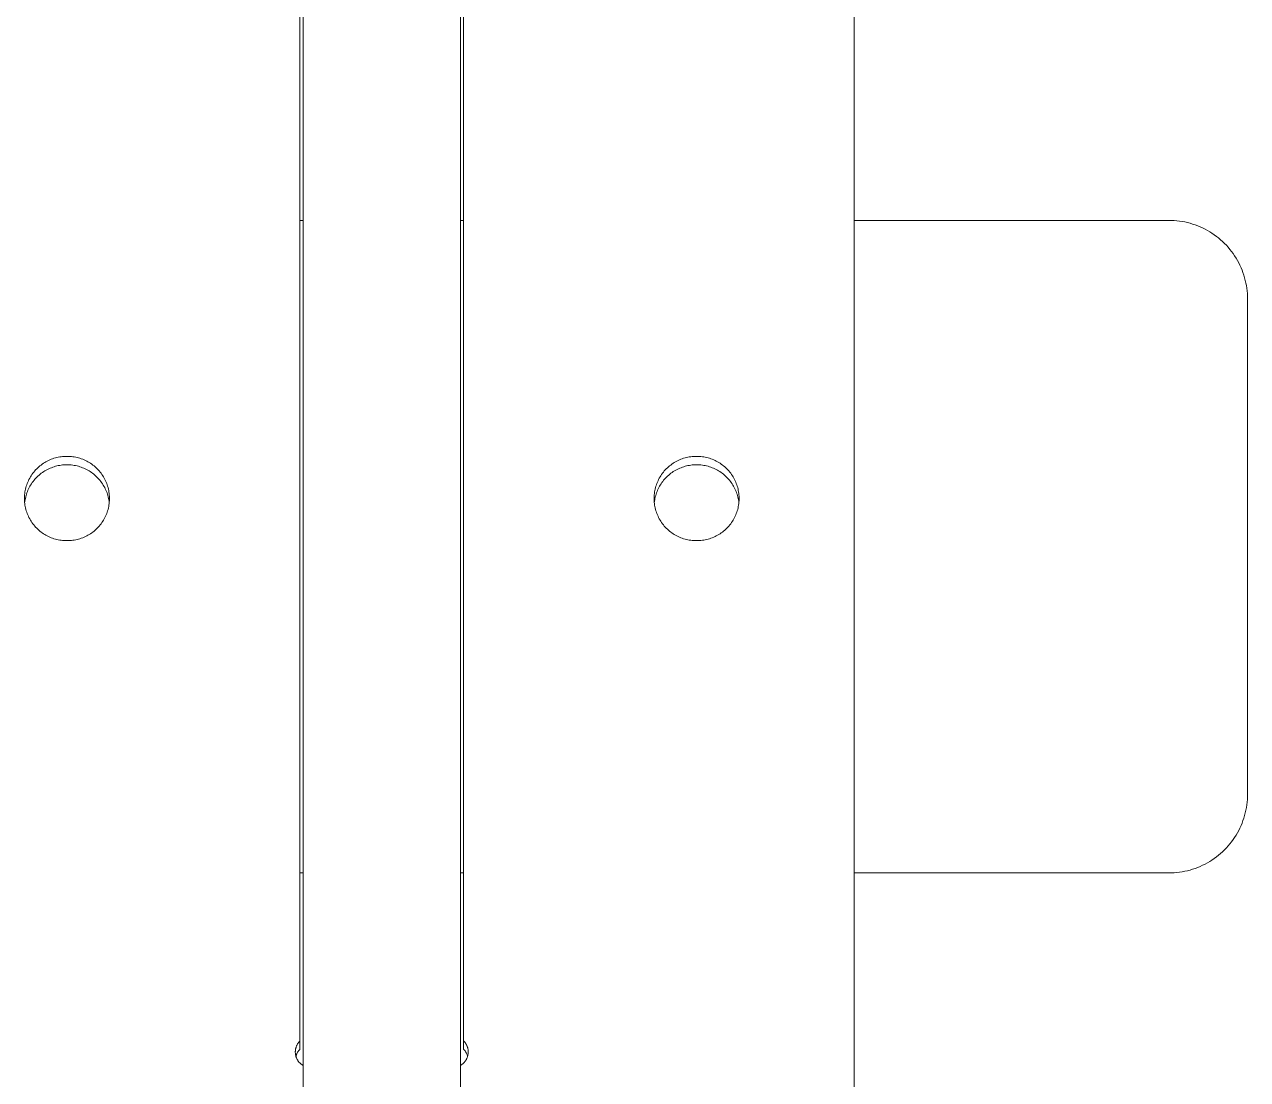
# Model space of a CAD drawing. Header units: millimetres. Extents: x -80 to 4518, y -398 to 2524.
# Drawn here: x 1619 to 1696.7, y 1621.4 to 1688.4 of the extents above; entities that cross this region are included whole.
import ezdxf

# ---------------------------------------------------------------- set-up
doc = ezdxf.new("R2010")
doc.units = ezdxf.units.MM
doc.layers.add('ZANO_R', color=7, linetype='Continuous', lineweight=0)

msp = doc.modelspace()

# ---------------------------------------------------------------- linework, layer by layer
at = {"layer": 'ZANO_R'}
for p, q in [((1671.676, 1779.187), (1671.676, 1421.527)), ((1636.476, 1748.186), (1636.476, 1623.829)), ((1646.876, 1623.829), (1646.876, 1748.186)), ((1636.676, 1455.86), (1636.676, 1710.12)), ((1646.676, 1455.86), (1646.676, 1710.12)), ((1636.476, 1675.984), (1636.676, 1675.984)), ((1646.676, 1675.984), (1646.876, 1675.984)), ((1671.676, 1675.984), (1691.676, 1675.984)), ((1691.676, 1675.984), (1691.847, 1675.982)), ((1691.847, 1675.982), (1692.017, 1675.973)), ((1692.017, 1675.973), (1692.187, 1675.958)), ((1692.187, 1675.958), (1692.357, 1675.938)), ((1692.357, 1675.938), (1692.525, 1675.912)), ((1692.525, 1675.912), (1692.693, 1675.88)), ((1692.693, 1675.88), (1692.86, 1675.842)), ((1692.86, 1675.842), (1693.025, 1675.799)), ((1693.025, 1675.799), (1693.188, 1675.75)), ((1693.188, 1675.75), (1693.35, 1675.696)), ((1693.35, 1675.696), (1693.51, 1675.636)), ((1693.51, 1675.636), (1693.668, 1675.57)), ((1693.668, 1675.57), (1693.823, 1675.5)), ((1693.823, 1675.5), (1693.976, 1675.424)), ((1693.976, 1675.424), (1694.126, 1675.343)), ((1694.126, 1675.343), (1694.274, 1675.257)), ((1694.274, 1675.257), (1694.418, 1675.165)), ((1694.418, 1675.165), (1694.559, 1675.069)), ((1694.559, 1675.069), (1694.697, 1674.968)), ((1694.697, 1674.968), (1694.831, 1674.863)), ((1694.831, 1674.863), (1694.962, 1674.753)), ((1694.962, 1674.753), (1695.089, 1674.639)), ((1695.089, 1674.639), (1695.211, 1674.52)), ((1695.211, 1674.52), (1695.33, 1674.397)), ((1695.33, 1674.397), (1695.444, 1674.27)), ((1695.444, 1674.27), (1695.554, 1674.14)), ((1695.554, 1674.14), (1695.66, 1674.006)), ((1695.66, 1674.006), (1695.761, 1673.868)), ((1695.761, 1673.868), (1695.857, 1673.727)), ((1695.857, 1673.727), (1695.948, 1673.582)), ((1695.948, 1673.582), (1696.034, 1673.435)), ((1696.034, 1673.435), (1696.115, 1673.285)), ((1696.115, 1673.285), (1696.191, 1673.132)), ((1696.191, 1673.132), (1696.262, 1672.976)), ((1696.262, 1672.976), (1696.327, 1672.819)), ((1696.327, 1672.819), (1696.387, 1672.659)), ((1696.387, 1672.659), (1696.442, 1672.497)), ((1696.442, 1672.497), (1696.49, 1672.333)), ((1696.49, 1672.333), (1696.534, 1672.168)), ((1696.534, 1672.168), (1696.571, 1672.002)), ((1696.571, 1672.002), (1696.603, 1671.834)), ((1696.603, 1671.834), (1696.629, 1671.665)), ((1696.629, 1671.665), (1696.65, 1671.496)), ((1696.65, 1671.496), (1696.664, 1671.326)), ((1696.664, 1671.326), (1696.673, 1671.155)), ((1696.673, 1671.155), (1696.676, 1670.984)), ((1696.676, 1643.233), (1696.676, 1670.984)), ((1620.106, 1660.49), (1620.031, 1660.435)), ((1620.182, 1660.542), (1620.106, 1660.49)), ((1620.261, 1660.592), (1620.182, 1660.542)), ((1620.341, 1660.639), (1620.261, 1660.592)), ((1620.423, 1660.683), (1620.341, 1660.639)), ((1620.506, 1660.724), (1620.423, 1660.683)), ((1620.591, 1660.762), (1620.506, 1660.724)), ((1620.677, 1660.798), (1620.591, 1660.762)), ((1620.764, 1660.83), (1620.677, 1660.798)), ((1620.852, 1660.859), (1620.764, 1660.83)), ((1620.941, 1660.886), (1620.852, 1660.859)), ((1621.031, 1660.909), (1620.941, 1660.886)), ((1621.122, 1660.929), (1621.031, 1660.909)), ((1621.213, 1660.946), (1621.122, 1660.929)), ((1621.305, 1660.959), (1621.213, 1660.946)), ((1621.398, 1660.97), (1621.305, 1660.959)), ((1621.49, 1660.977), (1621.398, 1660.97)), ((1621.4, 1660.437), (1621.492, 1660.444)), ((1621.583, 1660.981), (1621.49, 1660.977)), ((1621.492, 1660.444), (1621.584, 1660.448)), ((1621.676, 1660.982), (1621.583, 1660.981)), ((1621.584, 1660.448), (1621.676, 1660.45)), ((1621.769, 1660.981), (1621.676, 1660.982)), ((1621.768, 1660.448), (1621.676, 1660.45)), ((1621.86, 1660.444), (1621.768, 1660.448)), ((1621.862, 1660.977), (1621.769, 1660.981)), ((1621.951, 1660.437), (1621.86, 1660.444)), ((1621.954, 1660.97), (1621.862, 1660.977)), ((1622.047, 1660.959), (1621.954, 1660.97)), ((1622.138, 1660.946), (1622.047, 1660.959)), ((1622.23, 1660.929), (1622.138, 1660.946)), ((1622.321, 1660.909), (1622.23, 1660.929)), ((1622.411, 1660.886), (1622.321, 1660.909)), ((1622.5, 1660.859), (1622.411, 1660.886)), ((1622.588, 1660.83), (1622.5, 1660.859)), ((1622.675, 1660.798), (1622.588, 1660.83)), ((1622.761, 1660.762), (1622.675, 1660.798)), ((1622.845, 1660.724), (1622.761, 1660.762)), ((1622.929, 1660.683), (1622.845, 1660.724)), ((1623.011, 1660.639), (1622.929, 1660.683)), ((1623.091, 1660.592), (1623.011, 1660.639)), ((1623.169, 1660.542), (1623.091, 1660.592)), ((1623.246, 1660.49), (1623.169, 1660.542)), ((1623.321, 1660.435), (1623.246, 1660.49)), ((1660.106, 1660.49), (1660.031, 1660.435)), ((1660.182, 1660.542), (1660.106, 1660.49)), ((1660.261, 1660.592), (1660.182, 1660.542)), ((1660.341, 1660.639), (1660.261, 1660.592)), ((1660.423, 1660.683), (1660.341, 1660.639)), ((1660.506, 1660.724), (1660.423, 1660.683)), ((1660.591, 1660.762), (1660.506, 1660.724)), ((1660.677, 1660.798), (1660.591, 1660.762)), ((1660.764, 1660.83), (1660.677, 1660.798)), ((1660.852, 1660.859), (1660.764, 1660.83)), ((1660.941, 1660.886), (1660.852, 1660.859)), ((1661.031, 1660.909), (1660.941, 1660.886)), ((1661.122, 1660.929), (1661.031, 1660.909)), ((1661.213, 1660.946), (1661.122, 1660.929)), ((1661.305, 1660.959), (1661.213, 1660.946)), ((1661.398, 1660.97), (1661.305, 1660.959)), ((1661.49, 1660.977), (1661.398, 1660.97)), ((1661.4, 1660.437), (1661.492, 1660.444)), ((1661.583, 1660.981), (1661.49, 1660.977)), ((1661.492, 1660.444), (1661.584, 1660.448)), ((1661.676, 1660.982), (1661.583, 1660.981)), ((1661.584, 1660.448), (1661.676, 1660.45)), ((1661.769, 1660.981), (1661.676, 1660.982)), ((1661.768, 1660.448), (1661.676, 1660.45)), ((1661.86, 1660.444), (1661.768, 1660.448)), ((1661.862, 1660.977), (1661.769, 1660.981)), ((1661.951, 1660.437), (1661.86, 1660.444)), ((1661.954, 1660.97), (1661.862, 1660.977)), ((1662.047, 1660.959), (1661.954, 1660.97)), ((1662.138, 1660.946), (1662.047, 1660.959)), ((1662.23, 1660.929), (1662.138, 1660.946)), ((1662.321, 1660.909), (1662.23, 1660.929)), ((1662.411, 1660.886), (1662.321, 1660.909)), ((1662.5, 1660.859), (1662.411, 1660.886)), ((1662.588, 1660.83), (1662.5, 1660.859)), ((1662.675, 1660.798), (1662.588, 1660.83)), ((1662.761, 1660.762), (1662.675, 1660.798)), ((1662.845, 1660.724), (1662.761, 1660.762)), ((1662.929, 1660.683), (1662.845, 1660.724)), ((1663.011, 1660.639), (1662.929, 1660.683)), ((1663.091, 1660.592), (1663.011, 1660.639)), ((1663.169, 1660.542), (1663.091, 1660.592)), ((1663.246, 1660.49), (1663.169, 1660.542)), ((1663.321, 1660.435), (1663.246, 1660.49)), ((1619.354, 1659.677), (1619.308, 1659.597)), ((1619.403, 1659.756), (1619.354, 1659.677)), ((1619.455, 1659.833), (1619.403, 1659.756)), ((1619.509, 1659.909), (1619.455, 1659.833)), ((1619.566, 1659.982), (1619.509, 1659.909)), ((1619.626, 1660.054), (1619.566, 1659.982)), ((1619.687, 1660.123), (1619.626, 1660.054)), ((1619.752, 1660.19), (1619.687, 1660.123)), ((1619.704, 1659.601), (1619.768, 1659.667)), ((1619.818, 1660.255), (1619.752, 1660.19)), ((1619.768, 1659.667), (1619.835, 1659.731)), ((1619.887, 1660.317), (1619.818, 1660.255)), ((1619.835, 1659.731), (1619.903, 1659.792)), ((1619.958, 1660.377), (1619.887, 1660.317)), ((1619.903, 1659.792), (1619.974, 1659.851)), ((1620.031, 1660.435), (1619.958, 1660.377)), ((1619.974, 1659.851), (1620.046, 1659.908)), ((1620.046, 1659.908), (1620.121, 1659.962)), ((1620.121, 1659.962), (1620.197, 1660.014)), ((1620.197, 1660.014), (1620.275, 1660.062)), ((1620.275, 1660.062), (1620.354, 1660.109)), ((1620.354, 1660.109), (1620.435, 1660.152)), ((1620.435, 1660.152), (1620.518, 1660.193)), ((1620.518, 1660.193), (1620.602, 1660.23)), ((1620.602, 1660.23), (1620.687, 1660.265)), ((1620.687, 1660.265), (1620.773, 1660.297)), ((1620.773, 1660.297), (1620.86, 1660.326)), ((1620.86, 1660.326), (1620.949, 1660.352)), ((1620.949, 1660.352), (1621.038, 1660.375)), ((1621.038, 1660.375), (1621.128, 1660.395)), ((1621.128, 1660.395), (1621.218, 1660.412)), ((1621.218, 1660.412), (1621.309, 1660.426)), ((1621.309, 1660.426), (1621.4, 1660.437)), ((1622.043, 1660.426), (1621.951, 1660.437)), ((1622.134, 1660.412), (1622.043, 1660.426)), ((1622.224, 1660.395), (1622.134, 1660.412)), ((1622.314, 1660.375), (1622.224, 1660.395)), ((1622.403, 1660.352), (1622.314, 1660.375)), ((1622.491, 1660.326), (1622.403, 1660.352)), ((1622.579, 1660.297), (1622.491, 1660.326)), ((1622.665, 1660.265), (1622.579, 1660.297)), ((1622.75, 1660.23), (1622.665, 1660.265)), ((1622.834, 1660.193), (1622.75, 1660.23)), ((1622.916, 1660.152), (1622.834, 1660.193)), ((1622.997, 1660.109), (1622.916, 1660.152)), ((1623.077, 1660.062), (1622.997, 1660.109)), ((1623.155, 1660.014), (1623.077, 1660.062)), ((1623.231, 1659.962), (1623.155, 1660.014)), ((1623.306, 1659.908), (1623.231, 1659.962)), ((1623.378, 1659.851), (1623.306, 1659.908)), ((1623.394, 1660.377), (1623.321, 1660.435)), ((1623.449, 1659.792), (1623.378, 1659.851)), ((1623.465, 1660.317), (1623.394, 1660.377)), ((1623.517, 1659.731), (1623.449, 1659.792)), ((1623.533, 1660.255), (1623.465, 1660.317)), ((1623.583, 1659.667), (1623.517, 1659.731)), ((1623.6, 1660.19), (1623.533, 1660.255)), ((1623.648, 1659.601), (1623.583, 1659.667)), ((1623.664, 1660.123), (1623.6, 1660.19)), ((1623.726, 1660.054), (1623.664, 1660.123)), ((1623.786, 1659.982), (1623.726, 1660.054)), ((1623.843, 1659.909), (1623.786, 1659.982)), ((1623.897, 1659.833), (1623.843, 1659.909)), ((1623.949, 1659.756), (1623.897, 1659.833)), ((1623.998, 1659.677), (1623.949, 1659.756)), ((1624.044, 1659.597), (1623.998, 1659.677)), ((1659.354, 1659.677), (1659.308, 1659.597)), ((1659.403, 1659.756), (1659.354, 1659.677)), ((1659.455, 1659.833), (1659.403, 1659.756)), ((1659.509, 1659.909), (1659.455, 1659.833)), ((1659.566, 1659.982), (1659.509, 1659.909)), ((1659.626, 1660.054), (1659.566, 1659.982)), ((1659.687, 1660.123), (1659.626, 1660.054)), ((1659.752, 1660.19), (1659.687, 1660.123)), ((1659.704, 1659.601), (1659.768, 1659.667)), ((1659.818, 1660.255), (1659.752, 1660.19)), ((1659.768, 1659.667), (1659.835, 1659.731)), ((1659.887, 1660.317), (1659.818, 1660.255)), ((1659.835, 1659.731), (1659.903, 1659.792)), ((1659.958, 1660.377), (1659.887, 1660.317)), ((1659.903, 1659.792), (1659.974, 1659.851)), ((1660.031, 1660.435), (1659.958, 1660.377)), ((1659.974, 1659.851), (1660.046, 1659.908)), ((1660.046, 1659.908), (1660.121, 1659.962)), ((1660.121, 1659.962), (1660.197, 1660.014)), ((1660.197, 1660.014), (1660.275, 1660.062)), ((1660.275, 1660.062), (1660.354, 1660.109)), ((1660.354, 1660.109), (1660.435, 1660.152)), ((1660.435, 1660.152), (1660.518, 1660.193)), ((1660.518, 1660.193), (1660.602, 1660.23)), ((1660.602, 1660.23), (1660.687, 1660.265)), ((1660.687, 1660.265), (1660.773, 1660.297)), ((1660.773, 1660.297), (1660.86, 1660.326)), ((1660.86, 1660.326), (1660.949, 1660.352)), ((1660.949, 1660.352), (1661.038, 1660.375)), ((1661.038, 1660.375), (1661.128, 1660.395)), ((1661.128, 1660.395), (1661.218, 1660.412)), ((1661.218, 1660.412), (1661.309, 1660.426)), ((1661.309, 1660.426), (1661.4, 1660.437)), ((1662.043, 1660.426), (1661.951, 1660.437)), ((1662.134, 1660.412), (1662.043, 1660.426)), ((1662.224, 1660.395), (1662.134, 1660.412)), ((1662.314, 1660.375), (1662.224, 1660.395)), ((1662.403, 1660.352), (1662.314, 1660.375)), ((1662.491, 1660.326), (1662.403, 1660.352)), ((1662.579, 1660.297), (1662.491, 1660.326)), ((1662.665, 1660.265), (1662.579, 1660.297)), ((1662.75, 1660.23), (1662.665, 1660.265)), ((1662.834, 1660.193), (1662.75, 1660.23)), ((1662.916, 1660.152), (1662.834, 1660.193)), ((1662.997, 1660.109), (1662.916, 1660.152)), ((1663.077, 1660.062), (1662.997, 1660.109)), ((1663.155, 1660.014), (1663.077, 1660.062)), ((1663.231, 1659.962), (1663.155, 1660.014)), ((1663.306, 1659.908), (1663.231, 1659.962)), ((1663.378, 1659.851), (1663.306, 1659.908)), ((1663.394, 1660.377), (1663.321, 1660.435)), ((1663.449, 1659.792), (1663.378, 1659.851)), ((1663.465, 1660.317), (1663.394, 1660.377)), ((1663.517, 1659.731), (1663.449, 1659.792)), ((1663.533, 1660.255), (1663.465, 1660.317)), ((1663.583, 1659.667), (1663.517, 1659.731)), ((1663.6, 1660.19), (1663.533, 1660.255)), ((1663.648, 1659.601), (1663.583, 1659.667)), ((1663.664, 1660.123), (1663.6, 1660.19)), ((1663.726, 1660.054), (1663.664, 1660.123)), ((1663.786, 1659.982), (1663.726, 1660.054)), ((1663.843, 1659.909), (1663.786, 1659.982)), ((1663.897, 1659.833), (1663.843, 1659.909)), ((1663.949, 1659.756), (1663.897, 1659.833)), ((1663.998, 1659.677), (1663.949, 1659.756)), ((1664.044, 1659.597), (1663.998, 1659.677)), ((1619.044, 1658.904), (1619.025, 1658.814)), ((1619.066, 1658.995), (1619.044, 1658.904)), ((1619.092, 1659.084), (1619.066, 1658.995)), ((1619.12, 1659.172), (1619.092, 1659.084)), ((1619.152, 1659.26), (1619.12, 1659.172)), ((1619.186, 1659.346), (1619.152, 1659.26)), ((1619.224, 1659.431), (1619.186, 1659.346)), ((1619.2, 1658.837), (1619.238, 1658.921)), ((1619.264, 1659.515), (1619.224, 1659.431)), ((1619.238, 1658.921), (1619.279, 1659.003)), ((1619.308, 1659.597), (1619.264, 1659.515)), ((1619.279, 1659.003), (1619.323, 1659.084)), ((1619.323, 1659.084), (1619.37, 1659.163)), ((1619.37, 1659.163), (1619.419, 1659.241)), ((1619.419, 1659.241), (1619.471, 1659.317)), ((1619.471, 1659.317), (1619.526, 1659.391)), ((1619.526, 1659.391), (1619.583, 1659.463)), ((1619.583, 1659.463), (1619.642, 1659.533)), ((1619.642, 1659.533), (1619.704, 1659.601)), ((1623.709, 1659.533), (1623.648, 1659.601)), ((1623.769, 1659.463), (1623.709, 1659.533)), ((1623.826, 1659.391), (1623.769, 1659.463)), ((1623.88, 1659.317), (1623.826, 1659.391)), ((1623.932, 1659.241), (1623.88, 1659.317)), ((1623.982, 1659.163), (1623.932, 1659.241)), ((1624.028, 1659.084), (1623.982, 1659.163)), ((1624.072, 1659.003), (1624.028, 1659.084)), ((1624.087, 1659.515), (1624.044, 1659.597)), ((1624.113, 1658.921), (1624.072, 1659.003)), ((1624.128, 1659.431), (1624.087, 1659.515)), ((1624.152, 1658.837), (1624.113, 1658.921)), ((1624.165, 1659.346), (1624.128, 1659.431)), ((1624.2, 1659.26), (1624.165, 1659.346)), ((1624.232, 1659.172), (1624.2, 1659.26)), ((1624.26, 1659.084), (1624.232, 1659.172)), ((1624.286, 1658.995), (1624.26, 1659.084)), ((1624.308, 1658.904), (1624.286, 1658.995)), ((1624.327, 1658.814), (1624.308, 1658.904)), ((1659.044, 1658.904), (1659.025, 1658.814)), ((1659.066, 1658.995), (1659.044, 1658.904)), ((1659.092, 1659.084), (1659.066, 1658.995)), ((1659.12, 1659.172), (1659.092, 1659.084)), ((1659.152, 1659.26), (1659.12, 1659.172)), ((1659.186, 1659.346), (1659.152, 1659.26)), ((1659.224, 1659.431), (1659.186, 1659.346)), ((1659.2, 1658.837), (1659.238, 1658.921)), ((1659.264, 1659.515), (1659.224, 1659.431)), ((1659.238, 1658.921), (1659.279, 1659.003)), ((1659.308, 1659.597), (1659.264, 1659.515)), ((1659.279, 1659.003), (1659.323, 1659.084)), ((1659.323, 1659.084), (1659.37, 1659.163)), ((1659.37, 1659.163), (1659.419, 1659.241)), ((1659.419, 1659.241), (1659.471, 1659.317)), ((1659.471, 1659.317), (1659.526, 1659.391)), ((1659.526, 1659.391), (1659.583, 1659.463)), ((1659.583, 1659.463), (1659.642, 1659.533)), ((1659.642, 1659.533), (1659.704, 1659.601)), ((1663.709, 1659.533), (1663.648, 1659.601)), ((1663.769, 1659.463), (1663.709, 1659.533)), ((1663.826, 1659.391), (1663.769, 1659.463)), ((1663.88, 1659.317), (1663.826, 1659.391)), ((1663.932, 1659.241), (1663.88, 1659.317)), ((1663.982, 1659.163), (1663.932, 1659.241)), ((1664.028, 1659.084), (1663.982, 1659.163)), ((1664.072, 1659.003), (1664.028, 1659.084)), ((1664.087, 1659.515), (1664.044, 1659.597)), ((1664.113, 1658.921), (1664.072, 1659.003)), ((1664.128, 1659.431), (1664.087, 1659.515)), ((1664.152, 1658.837), (1664.113, 1658.921)), ((1664.165, 1659.346), (1664.128, 1659.431)), ((1664.2, 1659.26), (1664.165, 1659.346)), ((1664.232, 1659.172), (1664.2, 1659.26)), ((1664.26, 1659.084), (1664.232, 1659.172)), ((1664.286, 1658.995), (1664.26, 1659.084)), ((1664.308, 1658.904), (1664.286, 1658.995)), ((1664.327, 1658.814), (1664.308, 1658.904)), ((1618.979, 1658.445), (1618.976, 1658.352)), ((1618.976, 1658.352), (1618.976, 1658.259)), ((1618.976, 1658.259), (1618.979, 1658.166)), ((1618.986, 1658.538), (1618.979, 1658.445)), ((1618.979, 1658.166), (1618.986, 1658.074)), ((1618.996, 1658.63), (1618.986, 1658.538)), ((1618.989, 1658.04), (1619, 1658.131)), ((1619.008, 1658.722), (1618.996, 1658.63)), ((1619, 1658.131), (1619.015, 1658.222)), ((1619.025, 1658.814), (1619.008, 1658.722)), ((1619.015, 1658.222), (1619.032, 1658.312)), ((1619.032, 1658.312), (1619.053, 1658.402)), ((1619.053, 1658.402), (1619.076, 1658.491)), ((1619.076, 1658.491), (1619.103, 1658.579)), ((1619.103, 1658.579), (1619.132, 1658.666)), ((1619.132, 1658.666), (1619.165, 1658.752)), ((1619.165, 1658.752), (1619.2, 1658.837)), ((1624.187, 1658.752), (1624.152, 1658.837)), ((1624.22, 1658.666), (1624.187, 1658.752)), ((1624.249, 1658.579), (1624.22, 1658.666)), ((1624.276, 1658.491), (1624.249, 1658.579)), ((1624.299, 1658.402), (1624.276, 1658.491)), ((1624.32, 1658.312), (1624.299, 1658.402)), ((1624.337, 1658.222), (1624.32, 1658.312)), ((1624.343, 1658.722), (1624.327, 1658.814)), ((1624.351, 1658.131), (1624.337, 1658.222)), ((1624.356, 1658.63), (1624.343, 1658.722)), ((1624.363, 1658.04), (1624.351, 1658.131)), ((1624.366, 1658.538), (1624.356, 1658.63)), ((1624.372, 1658.445), (1624.366, 1658.538)), ((1624.366, 1658.074), (1624.372, 1658.166)), ((1624.375, 1658.352), (1624.372, 1658.445)), ((1624.372, 1658.166), (1624.375, 1658.259)), ((1624.375, 1658.259), (1624.375, 1658.352)), ((1658.979, 1658.445), (1658.976, 1658.352)), ((1658.976, 1658.352), (1658.976, 1658.259)), ((1658.976, 1658.259), (1658.979, 1658.166)), ((1658.986, 1658.538), (1658.979, 1658.445)), ((1658.979, 1658.166), (1658.986, 1658.074)), ((1658.996, 1658.63), (1658.986, 1658.538)), ((1658.989, 1658.04), (1659, 1658.131)), ((1659.008, 1658.722), (1658.996, 1658.63)), ((1659, 1658.131), (1659.015, 1658.222)), ((1659.025, 1658.814), (1659.008, 1658.722)), ((1659.015, 1658.222), (1659.032, 1658.312)), ((1659.032, 1658.312), (1659.053, 1658.402)), ((1659.053, 1658.402), (1659.076, 1658.491)), ((1659.076, 1658.491), (1659.103, 1658.579)), ((1659.103, 1658.579), (1659.132, 1658.666)), ((1659.132, 1658.666), (1659.165, 1658.752)), ((1659.165, 1658.752), (1659.2, 1658.837)), ((1664.187, 1658.752), (1664.152, 1658.837)), ((1664.22, 1658.666), (1664.187, 1658.752)), ((1664.249, 1658.579), (1664.22, 1658.666)), ((1664.276, 1658.491), (1664.249, 1658.579)), ((1664.299, 1658.402), (1664.276, 1658.491)), ((1664.32, 1658.312), (1664.299, 1658.402)), ((1664.337, 1658.222), (1664.32, 1658.312)), ((1664.343, 1658.722), (1664.327, 1658.814)), ((1664.351, 1658.131), (1664.337, 1658.222)), ((1664.356, 1658.63), (1664.343, 1658.722)), ((1664.363, 1658.04), (1664.351, 1658.131)), ((1664.366, 1658.538), (1664.356, 1658.63)), ((1664.372, 1658.445), (1664.366, 1658.538)), ((1664.366, 1658.074), (1664.372, 1658.166)), ((1664.375, 1658.352), (1664.372, 1658.445)), ((1664.372, 1658.166), (1664.375, 1658.259)), ((1664.375, 1658.259), (1664.375, 1658.352)), ((1618.986, 1658.074), (1618.996, 1657.981)), ((1618.996, 1657.981), (1619.008, 1657.889)), ((1619.008, 1657.889), (1619.025, 1657.798)), ((1619.025, 1657.798), (1619.044, 1657.707)), ((1619.044, 1657.707), (1619.066, 1657.617)), ((1619.066, 1657.617), (1619.092, 1657.527)), ((1619.092, 1657.527), (1619.12, 1657.439)), ((1619.12, 1657.439), (1619.152, 1657.351)), ((1619.152, 1657.351), (1619.186, 1657.265)), ((1624.165, 1657.265), (1624.2, 1657.351)), ((1624.2, 1657.351), (1624.232, 1657.439)), ((1624.232, 1657.439), (1624.26, 1657.527)), ((1624.26, 1657.527), (1624.286, 1657.617)), ((1624.286, 1657.617), (1624.308, 1657.707)), ((1624.308, 1657.707), (1624.327, 1657.798)), ((1624.327, 1657.798), (1624.343, 1657.889)), ((1624.343, 1657.889), (1624.356, 1657.981)), ((1624.356, 1657.981), (1624.366, 1658.074)), ((1658.986, 1658.074), (1658.996, 1657.981)), ((1658.996, 1657.981), (1659.008, 1657.889)), ((1659.008, 1657.889), (1659.025, 1657.798)), ((1659.025, 1657.798), (1659.044, 1657.707)), ((1659.044, 1657.707), (1659.066, 1657.617)), ((1659.066, 1657.617), (1659.092, 1657.527)), ((1659.092, 1657.527), (1659.12, 1657.439)), ((1659.12, 1657.439), (1659.152, 1657.351)), ((1659.152, 1657.351), (1659.186, 1657.265)), ((1664.165, 1657.265), (1664.2, 1657.351)), ((1664.2, 1657.351), (1664.232, 1657.439)), ((1664.232, 1657.439), (1664.26, 1657.527)), ((1664.26, 1657.527), (1664.286, 1657.617)), ((1664.286, 1657.617), (1664.308, 1657.707)), ((1664.308, 1657.707), (1664.327, 1657.798)), ((1664.327, 1657.798), (1664.343, 1657.889)), ((1664.343, 1657.889), (1664.356, 1657.981)), ((1664.356, 1657.981), (1664.366, 1658.074)), ((1619.186, 1657.265), (1619.224, 1657.18)), ((1619.224, 1657.18), (1619.264, 1657.097)), ((1619.264, 1657.097), (1619.308, 1657.015)), ((1619.308, 1657.015), (1619.354, 1656.934)), ((1619.354, 1656.934), (1619.403, 1656.855)), ((1619.403, 1656.855), (1619.455, 1656.778)), ((1619.455, 1656.778), (1619.509, 1656.703)), ((1619.509, 1656.703), (1619.566, 1656.629)), ((1619.566, 1656.629), (1619.626, 1656.558)), ((1619.626, 1656.558), (1619.687, 1656.488)), ((1623.664, 1656.488), (1623.726, 1656.558)), ((1623.726, 1656.558), (1623.786, 1656.629)), ((1623.786, 1656.629), (1623.843, 1656.703)), ((1623.843, 1656.703), (1623.897, 1656.778)), ((1623.897, 1656.778), (1623.949, 1656.855)), ((1623.949, 1656.855), (1623.998, 1656.934)), ((1623.998, 1656.934), (1624.044, 1657.015)), ((1624.044, 1657.015), (1624.087, 1657.097)), ((1624.087, 1657.097), (1624.128, 1657.18)), ((1624.128, 1657.18), (1624.165, 1657.265)), ((1659.186, 1657.265), (1659.224, 1657.18)), ((1659.224, 1657.18), (1659.264, 1657.097)), ((1659.264, 1657.097), (1659.308, 1657.015)), ((1659.308, 1657.015), (1659.354, 1656.934)), ((1659.354, 1656.934), (1659.403, 1656.855)), ((1659.403, 1656.855), (1659.455, 1656.778)), ((1659.455, 1656.778), (1659.509, 1656.703)), ((1659.509, 1656.703), (1659.566, 1656.629)), ((1659.566, 1656.629), (1659.626, 1656.558)), ((1659.626, 1656.558), (1659.687, 1656.488)), ((1663.664, 1656.488), (1663.726, 1656.558)), ((1663.726, 1656.558), (1663.786, 1656.629)), ((1663.786, 1656.629), (1663.843, 1656.703)), ((1663.843, 1656.703), (1663.897, 1656.778)), ((1663.897, 1656.778), (1663.949, 1656.855)), ((1663.949, 1656.855), (1663.998, 1656.934)), ((1663.998, 1656.934), (1664.044, 1657.015)), ((1664.044, 1657.015), (1664.087, 1657.097)), ((1664.087, 1657.097), (1664.128, 1657.18)), ((1664.128, 1657.18), (1664.165, 1657.265)), ((1619.687, 1656.488), (1619.752, 1656.421)), ((1619.752, 1656.421), (1619.818, 1656.356)), ((1619.818, 1656.356), (1619.887, 1656.294)), ((1619.887, 1656.294), (1619.958, 1656.234)), ((1619.958, 1656.234), (1620.031, 1656.176)), ((1620.031, 1656.176), (1620.106, 1656.121)), ((1620.106, 1656.121), (1620.182, 1656.069)), ((1620.182, 1656.069), (1620.261, 1656.019)), ((1620.261, 1656.019), (1620.341, 1655.972)), ((1620.341, 1655.972), (1620.423, 1655.928)), ((1620.423, 1655.928), (1620.506, 1655.887)), ((1620.506, 1655.887), (1620.591, 1655.849)), ((1620.591, 1655.849), (1620.677, 1655.813)), ((1620.677, 1655.813), (1620.764, 1655.781)), ((1620.764, 1655.781), (1620.852, 1655.752)), ((1622.5, 1655.752), (1622.588, 1655.781)), ((1622.588, 1655.781), (1622.675, 1655.813)), ((1622.675, 1655.813), (1622.761, 1655.849)), ((1622.761, 1655.849), (1622.845, 1655.887)), ((1622.845, 1655.887), (1622.929, 1655.928)), ((1622.929, 1655.928), (1623.011, 1655.972)), ((1623.011, 1655.972), (1623.091, 1656.019)), ((1623.091, 1656.019), (1623.169, 1656.069)), ((1623.169, 1656.069), (1623.246, 1656.121)), ((1623.246, 1656.121), (1623.321, 1656.176)), ((1623.321, 1656.176), (1623.394, 1656.234)), ((1623.394, 1656.234), (1623.465, 1656.294)), ((1623.465, 1656.294), (1623.533, 1656.356)), ((1623.533, 1656.356), (1623.6, 1656.421)), ((1623.6, 1656.421), (1623.664, 1656.488)), ((1659.687, 1656.488), (1659.752, 1656.421)), ((1659.752, 1656.421), (1659.818, 1656.356)), ((1659.818, 1656.356), (1659.887, 1656.294)), ((1659.887, 1656.294), (1659.958, 1656.234)), ((1659.958, 1656.234), (1660.031, 1656.176)), ((1660.031, 1656.176), (1660.106, 1656.121)), ((1660.106, 1656.121), (1660.182, 1656.069)), ((1660.182, 1656.069), (1660.261, 1656.019)), ((1660.261, 1656.019), (1660.341, 1655.972)), ((1660.341, 1655.972), (1660.423, 1655.928)), ((1660.423, 1655.928), (1660.506, 1655.887)), ((1660.506, 1655.887), (1660.591, 1655.849)), ((1660.591, 1655.849), (1660.677, 1655.813)), ((1660.677, 1655.813), (1660.764, 1655.781)), ((1660.764, 1655.781), (1660.852, 1655.752)), ((1662.5, 1655.752), (1662.588, 1655.781)), ((1662.588, 1655.781), (1662.675, 1655.813)), ((1662.675, 1655.813), (1662.761, 1655.849)), ((1662.761, 1655.849), (1662.845, 1655.887)), ((1662.845, 1655.887), (1662.929, 1655.928)), ((1662.929, 1655.928), (1663.011, 1655.972)), ((1663.011, 1655.972), (1663.091, 1656.019)), ((1663.091, 1656.019), (1663.169, 1656.069)), ((1663.169, 1656.069), (1663.246, 1656.121)), ((1663.246, 1656.121), (1663.321, 1656.176)), ((1663.321, 1656.176), (1663.394, 1656.234)), ((1663.394, 1656.234), (1663.465, 1656.294)), ((1663.465, 1656.294), (1663.533, 1656.356)), ((1663.533, 1656.356), (1663.6, 1656.421)), ((1663.6, 1656.421), (1663.664, 1656.488)), ((1620.852, 1655.752), (1620.941, 1655.726)), ((1620.941, 1655.726), (1621.031, 1655.702)), ((1621.031, 1655.702), (1621.122, 1655.683)), ((1621.122, 1655.683), (1621.213, 1655.666)), ((1621.213, 1655.666), (1621.305, 1655.652)), ((1621.305, 1655.652), (1621.398, 1655.642)), ((1621.398, 1655.642), (1621.49, 1655.634)), ((1621.49, 1655.634), (1621.583, 1655.63)), ((1621.583, 1655.63), (1621.676, 1655.63)), ((1621.676, 1655.63), (1621.769, 1655.63)), ((1621.769, 1655.63), (1621.862, 1655.634)), ((1621.862, 1655.634), (1621.954, 1655.642)), ((1621.954, 1655.642), (1622.047, 1655.652)), ((1622.047, 1655.652), (1622.138, 1655.666)), ((1622.138, 1655.666), (1622.23, 1655.683)), ((1622.23, 1655.683), (1622.321, 1655.702)), ((1622.321, 1655.702), (1622.411, 1655.726)), ((1622.411, 1655.726), (1622.5, 1655.752)), ((1660.852, 1655.752), (1660.941, 1655.726)), ((1660.941, 1655.726), (1661.031, 1655.702)), ((1661.031, 1655.702), (1661.122, 1655.683)), ((1661.122, 1655.683), (1661.213, 1655.666)), ((1661.213, 1655.666), (1661.305, 1655.652)), ((1661.305, 1655.652), (1661.398, 1655.642)), ((1661.398, 1655.642), (1661.49, 1655.634)), ((1661.49, 1655.634), (1661.583, 1655.63)), ((1661.583, 1655.63), (1661.676, 1655.63)), ((1661.676, 1655.63), (1661.769, 1655.63)), ((1661.769, 1655.63), (1661.862, 1655.634)), ((1661.862, 1655.634), (1661.954, 1655.642)), ((1661.954, 1655.642), (1662.047, 1655.652)), ((1662.047, 1655.652), (1662.138, 1655.666)), ((1662.138, 1655.666), (1662.23, 1655.683)), ((1662.23, 1655.683), (1662.321, 1655.702)), ((1662.321, 1655.702), (1662.411, 1655.726)), ((1662.411, 1655.726), (1662.5, 1655.752)), ((1696.676, 1639.51), (1696.676, 1643.233)), ((1696.676, 1639.51), (1696.673, 1639.339)), ((1696.629, 1638.829), (1696.603, 1638.66)), ((1696.65, 1638.998), (1696.629, 1638.829)), ((1696.664, 1639.168), (1696.65, 1638.998)), ((1696.673, 1639.339), (1696.664, 1639.168)), ((1696.442, 1637.997), (1696.387, 1637.835)), ((1696.49, 1638.161), (1696.442, 1637.997)), ((1696.534, 1638.326), (1696.49, 1638.161)), ((1696.571, 1638.492), (1696.534, 1638.326)), ((1696.603, 1638.66), (1696.571, 1638.492)), ((1696.115, 1637.209), (1696.034, 1637.059)), ((1696.191, 1637.362), (1696.115, 1637.209)), ((1696.262, 1637.518), (1696.191, 1637.362)), ((1696.327, 1637.675), (1696.262, 1637.518)), ((1696.387, 1637.835), (1696.327, 1637.675)), ((1695.554, 1636.354), (1695.444, 1636.224)), ((1695.66, 1636.488), (1695.554, 1636.354)), ((1695.761, 1636.626), (1695.66, 1636.488)), ((1695.857, 1636.767), (1695.761, 1636.626)), ((1695.948, 1636.912), (1695.857, 1636.767)), ((1696.034, 1637.059), (1695.948, 1636.912)), ((1694.831, 1635.631), (1694.697, 1635.526)), ((1694.962, 1635.741), (1694.831, 1635.631)), ((1695.089, 1635.855), (1694.962, 1635.741)), ((1695.211, 1635.974), (1695.089, 1635.855)), ((1695.33, 1636.097), (1695.211, 1635.974)), ((1695.444, 1636.224), (1695.33, 1636.097)), ((1693.51, 1634.858), (1693.35, 1634.798)), ((1693.668, 1634.924), (1693.51, 1634.858)), ((1693.823, 1634.994), (1693.668, 1634.924)), ((1693.976, 1635.07), (1693.823, 1634.994)), ((1694.126, 1635.151), (1693.976, 1635.07)), ((1694.274, 1635.238), (1694.126, 1635.151)), ((1694.418, 1635.329), (1694.274, 1635.238)), ((1694.559, 1635.425), (1694.418, 1635.329)), ((1694.697, 1635.526), (1694.559, 1635.425)), ((1636.676, 1634.51), (1636.476, 1634.51)), ((1646.876, 1634.51), (1646.676, 1634.51)), ((1691.676, 1634.51), (1671.676, 1634.51)), ((1691.847, 1634.513), (1691.676, 1634.51)), ((1692.017, 1634.521), (1691.847, 1634.513)), ((1692.187, 1634.536), (1692.017, 1634.521)), ((1692.357, 1634.556), (1692.187, 1634.536)), ((1692.525, 1634.582), (1692.357, 1634.556)), ((1692.693, 1634.614), (1692.525, 1634.582)), ((1692.86, 1634.652), (1692.693, 1634.614)), ((1693.025, 1634.695), (1692.86, 1634.652)), ((1693.188, 1634.744), (1693.025, 1634.695)), ((1693.35, 1634.798), (1693.188, 1634.744)), ((1636.184, 1623.155), (1636.183, 1623.121)), ((1636.185, 1623.189), (1636.184, 1623.155)), ((1636.188, 1623.224), (1636.185, 1623.189)), ((1636.192, 1623.258), (1636.188, 1623.224)), ((1636.197, 1623.291), (1636.192, 1623.258)), ((1636.203, 1623.325), (1636.197, 1623.291)), ((1636.211, 1623.358), (1636.203, 1623.325)), ((1636.219, 1623.391), (1636.211, 1623.358)), ((1636.229, 1623.424), (1636.219, 1623.391)), ((1636.24, 1623.457), (1636.229, 1623.424)), ((1636.252, 1623.489), (1636.24, 1623.457)), ((1636.265, 1623.52), (1636.252, 1623.489)), ((1636.279, 1623.551), (1636.265, 1623.52)), ((1636.294, 1623.582), (1636.279, 1623.551)), ((1636.31, 1623.612), (1636.294, 1623.582)), ((1636.328, 1623.642), (1636.31, 1623.612)), ((1636.346, 1623.67), (1636.328, 1623.642)), ((1636.365, 1623.699), (1636.346, 1623.67)), ((1636.366, 1623.167), (1636.347, 1623.139)), ((1636.386, 1623.726), (1636.365, 1623.699)), ((1636.386, 1623.195), (1636.366, 1623.167)), ((1636.407, 1623.753), (1636.386, 1623.726)), ((1636.407, 1623.221), (1636.386, 1623.195)), ((1636.429, 1623.779), (1636.407, 1623.753)), ((1636.429, 1623.247), (1636.407, 1623.221)), ((1636.452, 1623.804), (1636.429, 1623.779)), ((1636.452, 1623.273), (1636.429, 1623.247)), ((1636.476, 1623.829), (1636.452, 1623.804)), ((1636.476, 1623.297), (1636.452, 1623.273)), ((1636.476, 1623.829), (1636.476, 1623.297)), ((1646.876, 1623.829), (1646.876, 1623.297)), ((1646.9, 1623.804), (1646.876, 1623.829)), ((1646.876, 1623.297), (1646.9, 1623.273)), ((1646.923, 1623.779), (1646.9, 1623.804)), ((1646.9, 1623.273), (1646.923, 1623.247)), ((1646.945, 1623.753), (1646.923, 1623.779)), ((1646.923, 1623.247), (1646.945, 1623.221)), ((1646.966, 1623.726), (1646.945, 1623.753)), ((1646.945, 1623.221), (1646.966, 1623.195)), ((1646.986, 1623.699), (1646.966, 1623.726)), ((1646.966, 1623.195), (1646.986, 1623.167)), ((1647.006, 1623.67), (1646.986, 1623.699)), ((1646.986, 1623.167), (1647.005, 1623.139)), ((1647.024, 1623.642), (1647.006, 1623.67)), ((1647.041, 1623.612), (1647.024, 1623.642)), ((1647.058, 1623.582), (1647.041, 1623.612)), ((1647.073, 1623.551), (1647.058, 1623.582)), ((1647.087, 1623.52), (1647.073, 1623.551)), ((1647.1, 1623.489), (1647.087, 1623.52)), ((1647.112, 1623.457), (1647.1, 1623.489)), ((1647.123, 1623.424), (1647.112, 1623.457)), ((1647.133, 1623.391), (1647.123, 1623.424)), ((1647.141, 1623.358), (1647.133, 1623.391)), ((1647.149, 1623.325), (1647.141, 1623.358)), ((1647.155, 1623.291), (1647.149, 1623.325)), ((1647.16, 1623.258), (1647.155, 1623.291)), ((1647.164, 1623.224), (1647.16, 1623.258)), ((1647.167, 1623.189), (1647.164, 1623.224)), ((1647.168, 1623.155), (1647.167, 1623.189)), ((1647.169, 1623.121), (1647.168, 1623.155)), ((1636.183, 1623.121), (1636.184, 1623.087)), ((1636.184, 1623.087), (1636.186, 1623.053)), ((1636.186, 1623.053), (1636.189, 1623.019)), ((1636.189, 1623.019), (1636.194, 1622.985)), ((1636.194, 1622.985), (1636.199, 1622.951)), ((1636.199, 1622.951), (1636.206, 1622.918)), ((1636.206, 1622.918), (1636.214, 1622.884)), ((1636.214, 1622.884), (1636.223, 1622.851)), ((1636.229, 1622.895), (1636.22, 1622.862)), ((1636.223, 1622.851), (1636.233, 1622.819)), ((1636.24, 1622.927), (1636.229, 1622.895)), ((1636.233, 1622.819), (1636.244, 1622.786)), ((1636.252, 1622.959), (1636.24, 1622.927)), ((1636.244, 1622.786), (1636.256, 1622.754)), ((1636.265, 1622.99), (1636.252, 1622.959)), ((1636.256, 1622.754), (1636.27, 1622.723)), ((1636.28, 1623.021), (1636.265, 1622.99)), ((1636.27, 1622.723), (1636.284, 1622.692)), ((1636.295, 1623.051), (1636.28, 1623.021)), ((1636.284, 1622.692), (1636.3, 1622.662)), ((1636.311, 1623.081), (1636.295, 1623.051)), ((1636.3, 1622.662), (1636.317, 1622.632)), ((1636.328, 1623.111), (1636.311, 1623.081)), ((1636.317, 1622.632), (1636.334, 1622.603)), ((1636.347, 1623.139), (1636.328, 1623.111)), ((1636.334, 1622.603), (1636.353, 1622.574)), ((1636.353, 1622.574), (1636.373, 1622.546)), ((1636.373, 1622.546), (1636.393, 1622.519)), ((1636.393, 1622.519), (1636.415, 1622.492)), ((1636.415, 1622.492), (1636.438, 1622.466)), ((1636.438, 1622.466), (1636.461, 1622.441)), ((1636.461, 1622.441), (1636.485, 1622.417)), ((1636.485, 1622.417), (1636.51, 1622.394)), ((1636.51, 1622.394), (1636.536, 1622.372)), ((1636.536, 1622.372), (1636.563, 1622.35)), ((1646.789, 1622.35), (1646.816, 1622.372)), ((1646.816, 1622.372), (1646.842, 1622.394)), ((1646.842, 1622.394), (1646.867, 1622.417)), ((1646.867, 1622.417), (1646.891, 1622.441)), ((1646.891, 1622.441), (1646.914, 1622.466)), ((1646.914, 1622.466), (1646.937, 1622.492)), ((1646.937, 1622.492), (1646.958, 1622.519)), ((1646.958, 1622.519), (1646.979, 1622.546)), ((1646.979, 1622.546), (1646.999, 1622.574)), ((1646.999, 1622.574), (1647.017, 1622.603)), ((1647.005, 1623.139), (1647.023, 1623.111)), ((1647.017, 1622.603), (1647.035, 1622.632)), ((1647.023, 1623.111), (1647.041, 1623.081)), ((1647.035, 1622.632), (1647.052, 1622.662)), ((1647.041, 1623.081), (1647.057, 1623.051)), ((1647.052, 1622.662), (1647.067, 1622.692)), ((1647.057, 1623.051), (1647.072, 1623.021)), ((1647.067, 1622.692), (1647.082, 1622.723)), ((1647.072, 1623.021), (1647.086, 1622.99)), ((1647.082, 1622.723), (1647.095, 1622.754)), ((1647.086, 1622.99), (1647.099, 1622.959)), ((1647.095, 1622.754), (1647.108, 1622.786)), ((1647.099, 1622.959), (1647.111, 1622.927)), ((1647.108, 1622.786), (1647.119, 1622.819)), ((1647.111, 1622.927), (1647.122, 1622.895)), ((1647.119, 1622.819), (1647.129, 1622.851)), ((1647.122, 1622.895), (1647.132, 1622.862)), ((1647.129, 1622.851), (1647.138, 1622.884)), ((1647.138, 1622.884), (1647.146, 1622.918)), ((1647.146, 1622.918), (1647.153, 1622.951)), ((1647.153, 1622.951), (1647.158, 1622.985)), ((1647.158, 1622.985), (1647.163, 1623.019)), ((1647.163, 1623.019), (1647.166, 1623.053)), ((1647.166, 1623.053), (1647.168, 1623.087)), ((1647.168, 1623.087), (1647.169, 1623.121)), ((1636.563, 1622.35), (1636.59, 1622.33)), ((1636.59, 1622.33), (1636.618, 1622.31)), ((1636.618, 1622.31), (1636.647, 1622.291)), ((1636.647, 1622.291), (1636.676, 1622.274)), ((1646.676, 1622.274), (1646.705, 1622.291)), ((1646.705, 1622.291), (1646.734, 1622.31)), ((1646.734, 1622.31), (1646.762, 1622.33)), ((1646.762, 1622.33), (1646.789, 1622.35))]:
    msp.add_line(p, q, dxfattribs=at)

doc.saveas('drawing.dxf')
